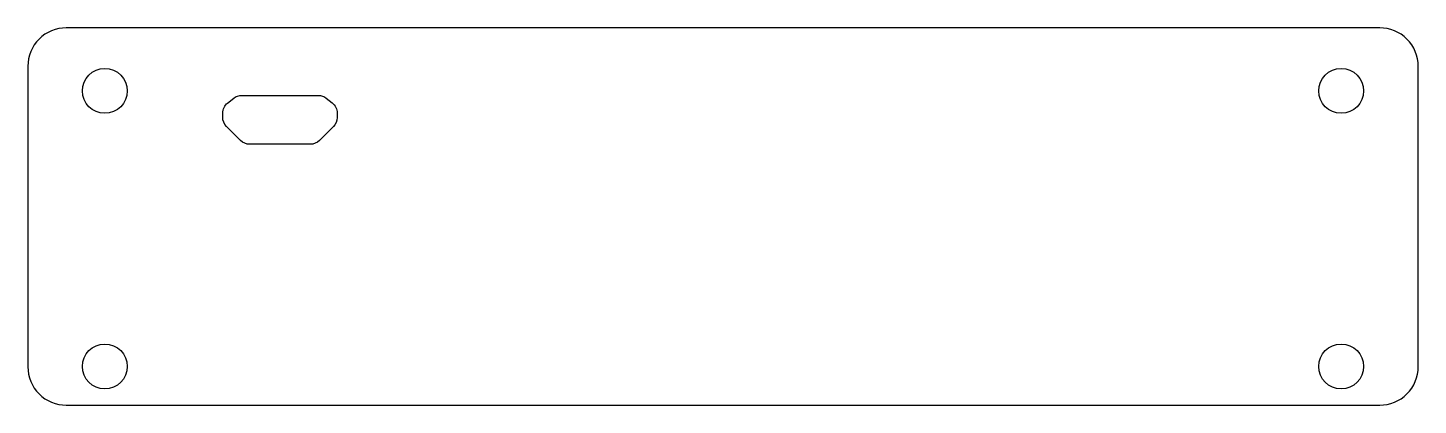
# Model space of a CAD drawing. Extents: x -8.55 to -4.27, y -0.26 to 0.9.
import ezdxf

# ---------------------------------------------------------------- set-up
doc = ezdxf.new("R2010")
doc.units = 0
doc.header["$MEASUREMENT"] = 0
doc.layers.get('0').update_dxf_attribs({"linetype": 'CONTINUOUS'})
doc.layers.add('DEFAULT', color=7, linetype='CONTINUOUS')

msp = doc.modelspace()

# ---------------------------------------------------------------- linework, layer by layer
at = {"color": 1, "linetype": 'CONTINUOUS'}
for centre in [(-8.3086, 0.7071), (-4.5094, 0.7071), (-8.3086, -0.1393), (-4.5094, -0.1393)]:
    msp.add_circle(centre, 0.0689, dxfattribs=at)
at = {"layer": 'DEFAULT', "color": 1}
msp.add_lwpolyline([(-8.5452, -0.1402, 0.414214), (-8.4272, -0.2582), (-4.3907, -0.2582, 0.414214), (-4.2727, -0.1402), (-4.2727, 0.7828, 0.414214), (-4.3907, 0.9008), (-8.4272, 0.9008, 0.414214), (-8.5452, 0.7828)], format="xyb", close=True, dxfattribs=at)
at = {"layer": 'DEFAULT'}
msp.add_lwpolyline([(-7.6529, 0.6934, -0.168336), (-7.6284, 0.6849), (-7.6098, 0.6703, -0.22985), (-7.5947, 0.6391), (-7.5947, 0.6254, -0.198912), (-7.6063, 0.5973), (-7.6488, 0.5548, -0.198912), (-7.6769, 0.5432), (-7.8636, 0.5432, -0.198912), (-7.8917, 0.5548), (-7.9347, 0.5978, -0.198912), (-7.9463, 0.6259), (-7.9463, 0.6387, -0.22985), (-7.9312, 0.6699), (-7.9121, 0.6849, -0.168336), (-7.8875, 0.6934)], format="xyb", close=True, dxfattribs=at)

doc.saveas('drawing.dxf')
